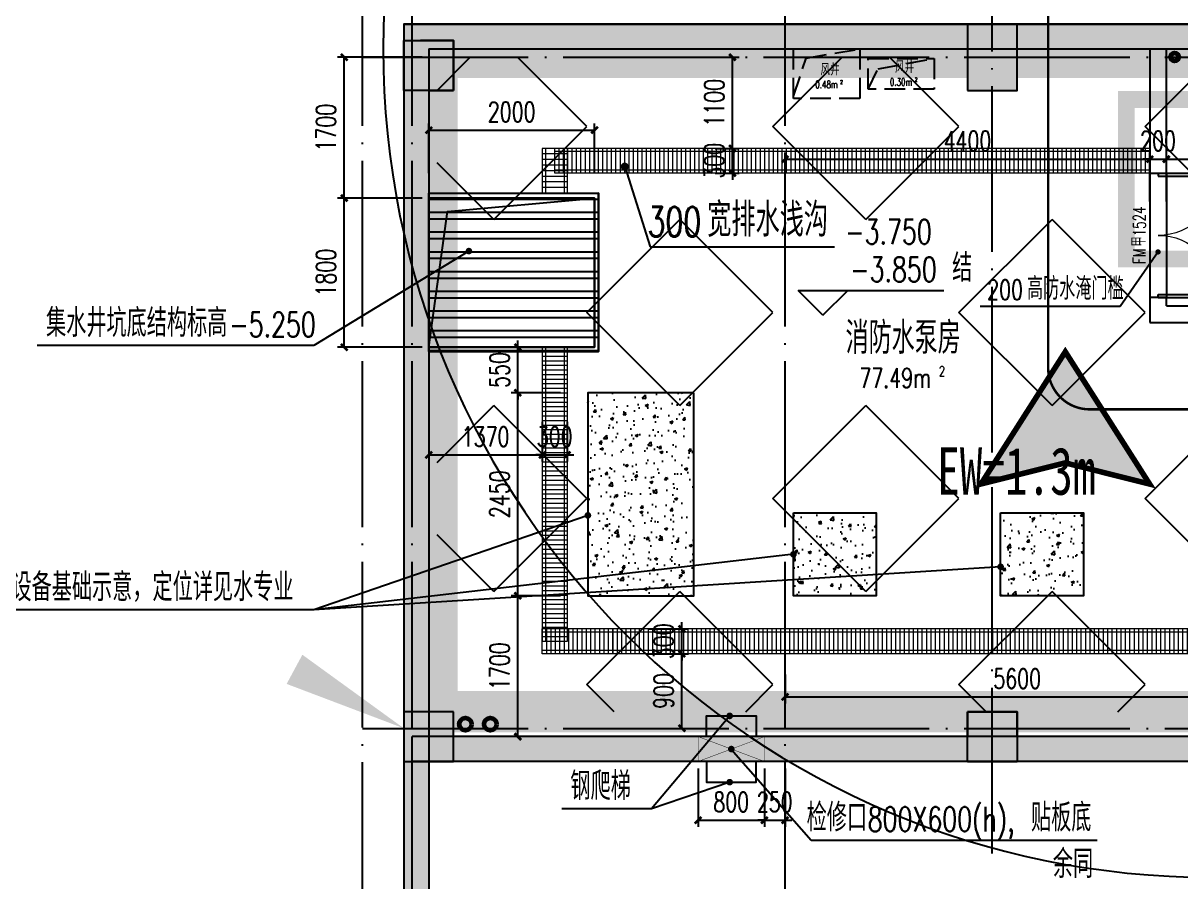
# Model space of a CAD drawing. Extents: x -821772 to -21949, y 506164 to 1049594.
# Drawn here: x -178549 to -164579, y 851867 to 862231 of the extents above; entities that cross this region are included whole.
import ezdxf
from ezdxf.xclip import XClip

# ---------------------------------------------------------------- set-up
doc = ezdxf.new("R2010")
doc.units = 0
doc.header["$LTSCALE"] = 1000
doc.header["$MEASUREMENT"] = 0
doc.header["$XCLIPFRAME"] = 2
for name, pattern in [('10平面20250807_t3$0$DASH', [0.35, 0.25, -0.1]), ('10平面20250807_t3$0$DOTE', [2.42, 2, -0.2, 0.02, -0.2]), ('DASH', [0.35, 0.25, -0.1])]:
    doc.linetypes.add(name, pattern=pattern)
doc.layers.get('Defpoints').update_dxf_attribs({"color": 210})
for name, color, linetype, lineweight in [('1-防火分区线', 201, 'DASH', 50), ('10平面20250807_t3$0$A-WALL-HATCH', 8, 'Continuous', 13), ('10平面20250807_t3$0$LG-ZF消防', 1, 'Continuous', 60)]:
    doc.layers.add(name, color=color, linetype=linetype, lineweight=lineweight)
for name, color, linetype in [('10平面20250807_t3$0$A-AXIS-DOTE', 8, '10平面20250807_t3$0$DOTE'), ('10平面20250807_t3$0$A-AXIS-DP', 8, 'Continuous'), ('10平面20250807_t3$0$A-AXIS-SYMB', 8, 'Continuous'), ('10平面20250807_t3$0$A-HATCH-2', 8, 'Continuous'), ('10平面20250807_t3$0$A-LIN-V', 8, 'Continuous'), ('10平面20250807_t3$0$A-STAIR', 8, 'Continuous'), ('10平面20250807_t3$0$A-WINDOW', 8, 'Continuous'), ('10平面20250807_t3$0$A-防火门窗', 8, 'Continuous'), ('10平面20250807_t3$0$AS-COLN', 8, 'Continuous'), ('10平面20250807_t3$0$AS-WALL', 8, 'Continuous'), ('10平面20250807_t3$0$AS-结构边线层', 8, 'Continuous'), ('10平面20250807_t3$0$DIM_ELEV', 8, 'Continuous'), ('10平面20250807_t3$0$PUB_HATCH', 8, 'Continuous'), ('10平面20250807_t3$0$PUB_TEXT', 8, 'Continuous'), ('10平面20250807_t3$0$SB_ZF消火栓', 10, 'Continuous'), ('10平面20250807_t3$0$建-墙-填充', 8, 'Continuous'), ('10平面20250807_t3$0$建-标高', 8, 'Continuous'), ('10平面20250807_t3$0$建-门窗编号', 8, 'Continuous'), ('DIM_SYMB', 3, 'Continuous'), ('PUB_HATCH', 8, 'Continuous'), ('SPACE', 7, 'Continuous'), ('指示', 1, 'Continuous'), ('防火分区', 240, 'Continuous')]:
    doc.layers.add(name, color=color, linetype=linetype)
doc.layers.add('x-修改', color=1, linetype='Continuous', plot=False)
doc.styles.add('10平面20250807_t3$0$_TCH_DIM', font='SIMPLEX', dxfattribs={"bigfont": 'GBCBIG'})
doc.styles.add('10平面20250807_t3$0$_TCH_DIM_T3', font='SIMPLEX', dxfattribs={"width": 0.705882, "bigfont": 'GBCBIG'})
doc.styles.add('10平面20250807_t3$0$A-AREA', font='SIMPLEX', dxfattribs={"bigfont": 'GBCBIG'})
doc.styles.add('10平面20250807_t3$0$A-STANDARD', font='SIMPLEX', dxfattribs={"bigfont": 'GBCBIG'})
doc.styles.add('10平面20250807_t3$0$A-WIN-LABEL', font='SIMPLEX', dxfattribs={"bigfont": 'GBCBIG'})
doc.styles.add('黑体', font='simhei.ttf', dxfattribs={"width": 0.7})
doc.dimstyles.new('10平面20250807_t3$0$_TCH_ARCH&&80', dxfattribs={"dimtxt": 238, "dimasz": 80, "dimexe": 80, "dimexo": 80, "dimgap": 101, "dimtad": 1, "dimdec": 0, "dimzin": 0, "dimdsep": 46, "dimtxsty": '10平面20250807_t3$0$_TCH_DIM_T3', "dimblk": '10平面20250807_t3$0$_ArchTick', "dimcen": 0.09, "dimclrt": 7, "dimazin": 2, "dimtfac": 1, "dimtdec": 0, "dimtix": 1, "dimtmove": 2, "dimatfit": 3, "dimfxl": 0, "dimtolj": 1, "dimtzin": 0, "dimarcsym": 0})

# ---------------------------------------------------------------- blocks, each defined once
blk = doc.blocks.new('54645645234243')
at = {"layer": '防火分区', "linetype": 'DASH', "extrusion": (-8.71888e-15, -9.93278e-08, 1), "const_width": 90, "elevation": 0.8}
blk.add_lwpolyline([(2760547, -7673488.6), (2760547, -7674343.6), (2758347, -7674343.6), (2758347, -7673488.6)], close=True, dxfattribs=at)
at = {"layer": '防火分区', "style": '黑体', "width": 0.7}
blk.add_text('疏散楼梯', height=343.78, dxfattribs=at).set_placement((2758922.4, -7674109.4))
blk = doc.blocks.new('指示')
at = {"layer": '指示'}
blk.add_hatch(color=8, dxfattribs=at).paths.add_polyline_path([(-248568, -61667), (-245540, -56919), (-242513, -61667), (-245540, -60909)])
at = {"layer": '指示', "color": 240, "const_width": 200}
blk.add_lwpolyline([(-248568, -61667), (-245540, -56919), (-242513, -61667), (-245540, -60909)], close=True, dxfattribs=at)
blk = doc.blocks.new('10平面20250807_t3$0$dote')
at = {"layer": '10平面20250807_t3$0$A-AXIS-DOTE'}
for p, q in [((46282.2, 39230), (46282.2, 60626.4)), ((51382.2, 39230), (51382.2, 60626.4)), ((46882.2, 39230), (46882.2, 60370)), ((53882.2, 47390), (53882.2, 58090)), ((46282.2, 57000), (66291.5, 57000)), ((46282.2, 48900), (66301.5, 48900))]:
    blk.add_line(p, q, dxfattribs=at)
blk = doc.blocks.new('10平面20250807_t3$0$43243')
at = {"layer": '10平面20250807_t3$0$AS-结构边线层'}
for points in [[(-173954, 845320), (-158354, 845320), (-158354, 862220), (-173954, 862220)], [(-171654, 858320), (-173654, 858320), (-173654, 860120), (-171654, 860120)]]:
    blk.add_lwpolyline(points, close=True, dxfattribs=at)
at = {"layer": '10平面20250807_t3$0$AS-结构边线层', "linetype": '10平面20250807_t3$0$DASH'}
for points in [[(-169254, 861920), (-168454, 861920), (-168454, 861320), (-169254, 861320)], [(-168354, 861805), (-167554, 861805), (-167554, 861435), (-168354, 861435)]]:
    blk.add_lwpolyline(points, close=True, dxfattribs=at)
for points in [[(-169254, 861350), (-169100, 861810), (-168454, 861920)], [(-168354, 861435), (-168233, 861681), (-167554, 861805)]]:
    blk.add_lwpolyline(points, dxfattribs=at)
at = {"layer": '10平面20250807_t3$0$AS-结构边线层'}
blk.add_lwpolyline([(-173654, 858320), (-173430, 859960), (-171654, 860120)], dxfattribs=at)
blk = doc.blocks.new('10平面20250807_t3$0$3132')
at = {"layer": '10平面20250807_t3$0$DIM_ELEV', "linetype": '10平面20250807_t3$0$DASH', "const_width": 30}
blk.add_lwpolyline([(-165680, 862900), (-158070, 862900, -0.414214), (-157570, 862400), (-157570, 858070, -0.414214), (-158070, 857570), (-165680, 857570, -0.414214), (-166180, 858070), (-166180, 862400, -0.414214)], format="xyb", close=True, dxfattribs=at)
blk = doc.blocks.new('10平面20250807_t3$0$A$C5D961328')
at = {"layer": '10平面20250807_t3$0$A-LIN-V', "ltscale": 500}
blk.add_circle((350, 40), 10001, dxfattribs=at)
blk = doc.blocks.new('10平面20250807_t3$0$43242343')
at = {"layer": '10平面20250807_t3$0$LG-ZF消防', "linetype": 'Continuous'}
for centre, radius in [((-164654, 861823), 50), ((-173212, 853770), 75), ((-172912, 853770), 75)]:
    blk.add_circle(centre, radius, dxfattribs=at)
blk = doc.blocks.new('10平面20250807_t3$0$234243242332')
at = {"layer": '10平面20250807_t3$0$LG-ZF消防', "linetype": 'Continuous'}
blk.add_blockref('10平面20250807_t3$0$43242343', (0, 0), dxfattribs=at)
at = {"layer": '10平面20250807_t3$0$SB_ZF消火栓', "xscale": -1, "rotation": 180}
blk.add_blockref('10平面20250807_t3$0$A$C5D961328', (-164554, 861963), dxfattribs=at)
blk = doc.blocks.new('10平面20250807_t3$0$w4324323333')
at = {"layer": '10平面20250807_t3$0$AS-COLN', "ltscale": 500}
for points in [[(-167154, 861420), (-166554, 861420), (-166554, 862220), (-167154, 862220)], [(-173354, 861420), (-173954, 861420), (-173954, 862020), (-173354, 862020)], [(-173354, 853920), (-173954, 853920), (-173954, 853320), (-173354, 853320)], [(-167154, 853920), (-166554, 853920), (-166554, 853320), (-167154, 853320)]]:
    blk.add_lwpolyline(points, close=True, dxfattribs=at)
blk = doc.blocks.new('10平面20250807_t3$0$_ArchTick')
at = {"color": 0, "linetype": 'ByBlock', "const_width": 0.4}
blk.add_lwpolyline([(-0.5, -0.5), (0.5, 0.5)], dxfattribs=at)
blk = doc.blocks.new('*D11413')
at = {"layer": '10平面20250807_t3$0$A-AXIS-DP', "color": 0, "lineweight": -2}
for p, q in [((-170405, 853235), (-170405, 852530)), ((-169605, 853235), (-169605, 852530)), ((-170405, 852610), (-169605, 852610))]:
    blk.add_line(p, q, dxfattribs=at)
at = {"layer": 'Defpoints', "color": 0}
for p in [(-170405, 853315), (-169605, 853315), (-169605, 852610)]:
    blk.add_point(p, dxfattribs=at)
at = {"layer": '10平面20250807_t3$0$A-AXIS-DP', "color": 0, "lineweight": -2, "xscale": 80, "yscale": 80, "zscale": 80, "rotation": 180}
blk.add_blockref('10平面20250807_t3$0$_ArchTick', (-170405, 852610), dxfattribs=at)
at = {"layer": '10平面20250807_t3$0$A-AXIS-DP', "color": 0, "lineweight": -2, "xscale": 80, "yscale": 80, "zscale": 80}
blk.add_blockref('10平面20250807_t3$0$_ArchTick', (-169605, 852610), dxfattribs=at)
at = {"layer": '10平面20250807_t3$0$A-AXIS-DP', "color": 7, "insert": (-170005, 852830), "char_height": 238, "attachment_point": 5, "style": '10平面20250807_t3$0$_TCH_DIM_T3'}
blk.add_mtext('\\A1;800', dxfattribs=at)
blk = doc.blocks.new('*D11414')
at = {"layer": '10平面20250807_t3$0$A-AXIS-DP', "color": 0, "lineweight": -2}
for p, q in [((-169605, 853235), (-169605, 852530)), ((-169354, 853235), (-169354, 852530)), ((-169605, 852610), (-169685, 852610)), ((-169605, 852610), (-169354, 852610)), ((-169354, 852610), (-169274, 852610))]:
    blk.add_line(p, q, dxfattribs=at)
at = {"layer": 'Defpoints', "color": 0}
for p in [(-169605, 853315), (-169354, 853315), (-169354, 852610)]:
    blk.add_point(p, dxfattribs=at)
at = {"layer": '10平面20250807_t3$0$A-AXIS-DP', "color": 0, "lineweight": -2, "xscale": 80, "yscale": 80, "zscale": 80}
blk.add_blockref('10平面20250807_t3$0$_ArchTick', (-169605, 852610), dxfattribs=at)
at = {"layer": '10平面20250807_t3$0$A-AXIS-DP', "color": 0, "lineweight": -2, "xscale": 80, "yscale": 80, "zscale": 80, "rotation": 180}
blk.add_blockref('10平面20250807_t3$0$_ArchTick', (-169354, 852610), dxfattribs=at)
at = {"layer": '10平面20250807_t3$0$A-AXIS-DP', "color": 7, "insert": (-169479, 852830), "char_height": 238, "attachment_point": 5, "style": '10平面20250807_t3$0$_TCH_DIM_T3'}
blk.add_mtext('\\A1;250', dxfattribs=at)
blk = doc.blocks.new('*D11610')
at = {"layer": '10平面20250807_t3$0$A-AXIS-DP', "color": 0, "lineweight": -2}
for p, q in [((-169990, 860720), (-169990, 860800)), ((-170200, 860720), (-169910, 860720)), ((-169990, 860420), (-169990, 860720)), ((-170200, 860420), (-169910, 860420)), ((-169990, 860420), (-169990, 860340))]:
    blk.add_line(p, q, dxfattribs=at)
at = {"layer": 'Defpoints', "color": 0}
for p in [(-170280, 860720), (-169990, 860720), (-170280, 860420)]:
    blk.add_point(p, dxfattribs=at)
at = {"layer": '10平面20250807_t3$0$A-AXIS-DP', "color": 0, "lineweight": -2, "xscale": 80, "yscale": 80, "zscale": 80}
for p, rotation in [((-169990, 860720), 270), ((-169990, 860420), 90)]:
    blk.add_blockref('10平面20250807_t3$0$_ArchTick', p, dxfattribs=dict(at, rotation=rotation))
at = {"layer": '10平面20250807_t3$0$A-AXIS-DP', "color": 7, "insert": (-170210, 860570), "char_height": 238, "attachment_point": 5, "rotation": 90, "style": '10平面20250807_t3$0$_TCH_DIM_T3'}
blk.add_mtext('\\A1;300', dxfattribs=at)
blk = doc.blocks.new('*D11611')
at = {"layer": '10平面20250807_t3$0$A-AXIS-DP', "color": 0, "lineweight": -2}
for p, q in [((-170200, 861820), (-169910, 861820)), ((-169990, 860720), (-169990, 861820)), ((-170200, 860720), (-169910, 860720))]:
    blk.add_line(p, q, dxfattribs=at)
at = {"layer": 'Defpoints', "color": 0}
for p in [(-170280, 861820), (-169990, 861820), (-170280, 860720)]:
    blk.add_point(p, dxfattribs=at)
at = {"layer": '10平面20250807_t3$0$A-AXIS-DP', "color": 0, "lineweight": -2, "xscale": 80, "yscale": 80, "zscale": 80}
for p, rotation in [((-169990, 861820), 90), ((-169990, 860720), 270)]:
    blk.add_blockref('10平面20250807_t3$0$_ArchTick', p, dxfattribs=dict(at, rotation=rotation))
at = {"layer": '10平面20250807_t3$0$A-AXIS-DP', "color": 7, "insert": (-170210, 861270), "char_height": 238, "attachment_point": 5, "rotation": 90, "style": '10平面20250807_t3$0$_TCH_DIM_T3'}
blk.add_mtext('\\A1;1100', dxfattribs=at)
blk = doc.blocks.new('*D11612')
at = {"layer": '10平面20250807_t3$0$A-AXIS-DP', "color": 0, "lineweight": -2}
for p, q in [((-172284, 857420), (-172284, 856940)), ((-171984, 857420), (-171984, 856940)), ((-172284, 857020), (-172364, 857020)), ((-172284, 857020), (-171984, 857020)), ((-171984, 857020), (-171904, 857020))]:
    blk.add_line(p, q, dxfattribs=at)
at = {"layer": 'Defpoints', "color": 0}
for p in [(-172284, 857500), (-171984, 857500), (-171984, 857020)]:
    blk.add_point(p, dxfattribs=at)
at = {"layer": '10平面20250807_t3$0$A-AXIS-DP', "color": 0, "lineweight": -2, "xscale": 80, "yscale": 80, "zscale": 80}
blk.add_blockref('10平面20250807_t3$0$_ArchTick', (-172284, 857020), dxfattribs=at)
at = {"layer": '10平面20250807_t3$0$A-AXIS-DP', "color": 0, "lineweight": -2, "xscale": 80, "yscale": 80, "zscale": 80, "rotation": 180}
blk.add_blockref('10平面20250807_t3$0$_ArchTick', (-171984, 857020), dxfattribs=at)
at = {"layer": '10平面20250807_t3$0$A-AXIS-DP', "color": 7, "insert": (-172134, 857240), "char_height": 238, "attachment_point": 5, "style": '10平面20250807_t3$0$_TCH_DIM_T3'}
blk.add_mtext('\\A1;300', dxfattribs=at)
blk = doc.blocks.new('*D11613')
at = {"layer": '10平面20250807_t3$0$A-AXIS-DP', "color": 0, "lineweight": -2}
for p, q in [((-173654, 857420), (-173654, 856940)), ((-172284, 857420), (-172284, 856940)), ((-173654, 857020), (-172284, 857020))]:
    blk.add_line(p, q, dxfattribs=at)
at = {"layer": 'Defpoints', "color": 0}
for p in [(-173654, 857500), (-172284, 857500), (-172284, 857020)]:
    blk.add_point(p, dxfattribs=at)
at = {"layer": '10平面20250807_t3$0$A-AXIS-DP', "color": 0, "lineweight": -2, "xscale": 80, "yscale": 80, "zscale": 80, "rotation": 180}
blk.add_blockref('10平面20250807_t3$0$_ArchTick', (-173654, 857020), dxfattribs=at)
at = {"layer": '10平面20250807_t3$0$A-AXIS-DP', "color": 0, "lineweight": -2, "xscale": 80, "yscale": 80, "zscale": 80}
blk.add_blockref('10平面20250807_t3$0$_ArchTick', (-172284, 857020), dxfattribs=at)
at = {"layer": '10平面20250807_t3$0$A-AXIS-DP', "color": 7, "insert": (-172969, 857240), "char_height": 238, "attachment_point": 5, "style": '10平面20250807_t3$0$_TCH_DIM_T3'}
blk.add_mtext('\\A1;1370', dxfattribs=at)
blk = doc.blocks.new('*D11615')
at = {"layer": '10平面20250807_t3$0$A-AXIS-DP', "color": 0, "lineweight": -2}
for p, q in [((-171010, 854620), (-170520, 854620)), ((-170600, 853720), (-170600, 854620)), ((-171010, 853720), (-170520, 853720))]:
    blk.add_line(p, q, dxfattribs=at)
at = {"layer": 'Defpoints', "color": 0}
for p in [(-171090, 854620), (-170600, 854620), (-171090, 853720)]:
    blk.add_point(p, dxfattribs=at)
at = {"layer": '10平面20250807_t3$0$A-AXIS-DP', "color": 0, "lineweight": -2, "xscale": 80, "yscale": 80, "zscale": 80}
for p, rotation in [((-170600, 854620), 90), ((-170600, 853720), 270)]:
    blk.add_blockref('10平面20250807_t3$0$_ArchTick', p, dxfattribs=dict(at, rotation=rotation))
at = {"layer": '10平面20250807_t3$0$A-AXIS-DP', "color": 7, "insert": (-170820, 854170), "char_height": 238, "attachment_point": 5, "rotation": 90, "style": '10平面20250807_t3$0$_TCH_DIM_T3'}
blk.add_mtext('\\A1;900', dxfattribs=at)
blk = doc.blocks.new('*D11616')
at = {"layer": '10平面20250807_t3$0$A-AXIS-DP', "color": 0, "lineweight": -2}
for p, q in [((-170600, 854920), (-170600, 855000)), ((-171010, 854920), (-170520, 854920)), ((-170600, 854620), (-170600, 854920)), ((-171010, 854620), (-170520, 854620)), ((-170600, 854620), (-170600, 854540))]:
    blk.add_line(p, q, dxfattribs=at)
at = {"layer": 'Defpoints', "color": 0}
for p in [(-171090, 854920), (-170600, 854920), (-171090, 854620)]:
    blk.add_point(p, dxfattribs=at)
at = {"layer": '10平面20250807_t3$0$A-AXIS-DP', "color": 0, "lineweight": -2, "xscale": 80, "yscale": 80, "zscale": 80}
for p, rotation in [((-170600, 854920), 270), ((-170600, 854620), 90)]:
    blk.add_blockref('10平面20250807_t3$0$_ArchTick', p, dxfattribs=dict(at, rotation=rotation))
at = {"layer": '10平面20250807_t3$0$A-AXIS-DP', "color": 7, "insert": (-170820, 854770), "char_height": 238, "attachment_point": 5, "rotation": 90, "style": '10平面20250807_t3$0$_TCH_DIM_T3'}
blk.add_mtext('\\A1;300', dxfattribs=at)
blk = doc.blocks.new('*D11618')
at = {"layer": '10平面20250807_t3$0$A-AXIS-DP', "color": 0, "lineweight": -2}
for p, q in [((-172064, 855320), (-172660, 855320)), ((-172580, 853620), (-172580, 855320)), ((-172064, 853620), (-172660, 853620))]:
    blk.add_line(p, q, dxfattribs=at)
at = {"layer": 'Defpoints', "color": 0}
for p in [(-172580, 855320), (-171984, 855320), (-171984, 853620)]:
    blk.add_point(p, dxfattribs=at)
at = {"layer": '10平面20250807_t3$0$A-AXIS-DP', "color": 0, "lineweight": -2, "xscale": 80, "yscale": 80, "zscale": 80}
for p, rotation in [((-172580, 855320), 90), ((-172580, 853620), 270)]:
    blk.add_blockref('10平面20250807_t3$0$_ArchTick', p, dxfattribs=dict(at, rotation=rotation))
at = {"layer": '10平面20250807_t3$0$A-AXIS-DP', "color": 7, "insert": (-172800, 854470), "char_height": 238, "attachment_point": 5, "rotation": 90, "style": '10平面20250807_t3$0$_TCH_DIM_T3'}
blk.add_mtext('\\A1;1700', dxfattribs=at)
blk = doc.blocks.new('*D11619')
at = {"layer": '10平面20250807_t3$0$A-AXIS-DP', "color": 0, "lineweight": -2}
for p, q in [((-172064, 857770), (-172660, 857770)), ((-172580, 855320), (-172580, 857770)), ((-172064, 855320), (-172660, 855320))]:
    blk.add_line(p, q, dxfattribs=at)
at = {"layer": 'Defpoints', "color": 0}
for p in [(-172580, 857770), (-171984, 857770), (-171984, 855320)]:
    blk.add_point(p, dxfattribs=at)
at = {"layer": '10平面20250807_t3$0$A-AXIS-DP', "color": 0, "lineweight": -2, "xscale": 80, "yscale": 80, "zscale": 80}
for p, rotation in [((-172580, 857770), 90), ((-172580, 855320), 270)]:
    blk.add_blockref('10平面20250807_t3$0$_ArchTick', p, dxfattribs=dict(at, rotation=rotation))
at = {"layer": '10平面20250807_t3$0$A-AXIS-DP', "color": 7, "insert": (-172800, 856545), "char_height": 238, "attachment_point": 5, "rotation": 90, "style": '10平面20250807_t3$0$_TCH_DIM_T3'}
blk.add_mtext('\\A1;2450', dxfattribs=at)
blk = doc.blocks.new('*D11620')
at = {"layer": '10平面20250807_t3$0$A-AXIS-DP', "color": 0, "lineweight": -2}
for p, q in [((-172064, 858320), (-172660, 858320)), ((-172580, 858320), (-172580, 858400)), ((-172580, 857770), (-172580, 858320)), ((-172064, 857770), (-172660, 857770)), ((-172580, 857770), (-172580, 857690))]:
    blk.add_line(p, q, dxfattribs=at)
at = {"layer": 'Defpoints', "color": 0}
for p in [(-172580, 858320), (-171984, 858320), (-171984, 857770)]:
    blk.add_point(p, dxfattribs=at)
at = {"layer": '10平面20250807_t3$0$A-AXIS-DP', "color": 0, "lineweight": -2, "xscale": 80, "yscale": 80, "zscale": 80}
for p, rotation in [((-172580, 858320), 270), ((-172580, 857770), 90)]:
    blk.add_blockref('10平面20250807_t3$0$_ArchTick', p, dxfattribs=dict(at, rotation=rotation))
at = {"layer": '10平面20250807_t3$0$A-AXIS-DP', "color": 7, "insert": (-172800, 858045), "char_height": 238, "attachment_point": 5, "rotation": 90, "style": '10平面20250807_t3$0$_TCH_DIM_T3'}
blk.add_mtext('\\A1;550', dxfattribs=at)
blk = doc.blocks.new('*D11625')
at = {"layer": '10平面20250807_t3$0$A-AXIS-DP', "color": 0, "lineweight": -2}
for p, q in [((-173654, 860420), (-173654, 861020)), ((-173654, 860940), (-171654, 860940)), ((-171654, 860420), (-171654, 861020))]:
    blk.add_line(p, q, dxfattribs=at)
at = {"layer": 'Defpoints', "color": 0}
for p in [(-171654, 860940), (-173654, 860340), (-171654, 860340)]:
    blk.add_point(p, dxfattribs=at)
at = {"layer": '10平面20250807_t3$0$A-AXIS-DP', "color": 0, "lineweight": -2, "xscale": 80, "yscale": 80, "zscale": 80, "rotation": 180}
blk.add_blockref('10平面20250807_t3$0$_ArchTick', (-173654, 860940), dxfattribs=at)
at = {"layer": '10平面20250807_t3$0$A-AXIS-DP', "color": 0, "lineweight": -2, "xscale": 80, "yscale": 80, "zscale": 80}
blk.add_blockref('10平面20250807_t3$0$_ArchTick', (-171654, 860940), dxfattribs=at)
at = {"layer": '10平面20250807_t3$0$A-AXIS-DP', "color": 7, "insert": (-172654, 861160), "char_height": 238, "attachment_point": 5, "style": '10平面20250807_t3$0$_TCH_DIM_T3'}
blk.add_mtext('\\A1;2000', dxfattribs=at)
blk = doc.blocks.new('*D11626')
at = {"layer": '10平面20250807_t3$0$A-AXIS-DP', "color": 0, "lineweight": -2}
for p, q in [((-173734, 860120), (-174754, 860120)), ((-174674, 858320), (-174674, 860120)), ((-173734, 858320), (-174754, 858320))]:
    blk.add_line(p, q, dxfattribs=at)
at = {"layer": 'Defpoints', "color": 0}
for p in [(-174674, 860120), (-173654, 860120), (-173654, 858320)]:
    blk.add_point(p, dxfattribs=at)
at = {"layer": '10平面20250807_t3$0$A-AXIS-DP', "color": 0, "lineweight": -2, "xscale": 80, "yscale": 80, "zscale": 80}
for p, rotation in [((-174674, 860120), 90), ((-174674, 858320), 270)]:
    blk.add_blockref('10平面20250807_t3$0$_ArchTick', p, dxfattribs=dict(at, rotation=rotation))
at = {"layer": '10平面20250807_t3$0$A-AXIS-DP', "color": 7, "insert": (-174894, 859220), "char_height": 238, "attachment_point": 5, "rotation": 90, "style": '10平面20250807_t3$0$_TCH_DIM_T3'}
blk.add_mtext('\\A1;1800', dxfattribs=at)
blk = doc.blocks.new('*D11627')
at = {"layer": '10平面20250807_t3$0$A-AXIS-DP', "color": 0, "lineweight": -2}
for p, q in [((-173734, 861820), (-174754, 861820)), ((-174674, 860120), (-174674, 861820)), ((-173734, 860120), (-174754, 860120))]:
    blk.add_line(p, q, dxfattribs=at)
at = {"layer": 'Defpoints', "color": 0}
for p in [(-174674, 861820), (-173654, 861820), (-173654, 860120)]:
    blk.add_point(p, dxfattribs=at)
at = {"layer": '10平面20250807_t3$0$A-AXIS-DP', "color": 0, "lineweight": -2, "xscale": 80, "yscale": 80, "zscale": 80}
for p, rotation in [((-174674, 861820), 90), ((-174674, 860120), 270)]:
    blk.add_blockref('10平面20250807_t3$0$_ArchTick', p, dxfattribs=dict(at, rotation=rotation))
at = {"layer": '10平面20250807_t3$0$A-AXIS-DP', "color": 7, "insert": (-174894, 860970), "char_height": 238, "attachment_point": 5, "rotation": 90, "style": '10平面20250807_t3$0$_TCH_DIM_T3'}
blk.add_mtext('\\A1;1700', dxfattribs=at)
blk = doc.blocks.new('*D11628')
at = {"layer": '10平面20250807_t3$0$A-AXIS-DP', "color": 0, "lineweight": -2}
for p, q in [((-169354, 854370), (-169354, 854020)), ((-163754, 854370), (-163754, 854020)), ((-169354, 854100), (-163754, 854100))]:
    blk.add_line(p, q, dxfattribs=at)
at = {"layer": 'Defpoints', "color": 0}
for p in [(-169354, 854450), (-163754, 854450), (-163754, 854100)]:
    blk.add_point(p, dxfattribs=at)
at = {"layer": '10平面20250807_t3$0$A-AXIS-DP', "color": 0, "lineweight": -2, "xscale": 80, "yscale": 80, "zscale": 80, "rotation": 180}
blk.add_blockref('10平面20250807_t3$0$_ArchTick', (-169354, 854100), dxfattribs=at)
at = {"layer": '10平面20250807_t3$0$A-AXIS-DP', "color": 0, "lineweight": -2, "xscale": 80, "yscale": 80, "zscale": 80}
blk.add_blockref('10平面20250807_t3$0$_ArchTick', (-163754, 854100), dxfattribs=at)
at = {"layer": '10平面20250807_t3$0$A-AXIS-DP', "color": 7, "insert": (-166554, 854320), "char_height": 238, "attachment_point": 5, "style": '10平面20250807_t3$0$_TCH_DIM_T3'}
blk.add_mtext('\\A1;5600', dxfattribs=at)
blk = doc.blocks.new('*D11634')
at = {"layer": '10平面20250807_t3$0$A-AXIS-DP', "color": 0, "lineweight": -2}
for p, q in [((-169354, 860080), (-169354, 860670)), ((-164954, 860080), (-164954, 860670)), ((-169354, 860590), (-164954, 860590))]:
    blk.add_line(p, q, dxfattribs=at)
at = {"layer": 'Defpoints', "color": 0}
for p in [(-164954, 860590), (-169354, 860000), (-164954, 860000)]:
    blk.add_point(p, dxfattribs=at)
at = {"layer": '10平面20250807_t3$0$A-AXIS-DP', "color": 0, "lineweight": -2, "xscale": 80, "yscale": 80, "zscale": 80, "rotation": 180}
blk.add_blockref('10平面20250807_t3$0$_ArchTick', (-169354, 860590), dxfattribs=at)
at = {"layer": '10平面20250807_t3$0$A-AXIS-DP', "color": 0, "lineweight": -2, "xscale": 80, "yscale": 80, "zscale": 80}
blk.add_blockref('10平面20250807_t3$0$_ArchTick', (-164954, 860590), dxfattribs=at)
at = {"layer": '10平面20250807_t3$0$A-AXIS-DP', "color": 7, "insert": (-167154, 860810), "char_height": 238, "attachment_point": 5, "style": '10平面20250807_t3$0$_TCH_DIM_T3'}
blk.add_mtext('\\A1;4400', dxfattribs=at)
blk = doc.blocks.new('*D11635')
at = {"layer": '10平面20250807_t3$0$A-AXIS-DP', "color": 0, "lineweight": -2}
for p, q in [((-164954, 860080), (-164954, 860670)), ((-164754, 860080), (-164754, 860670)), ((-164954, 860590), (-165034, 860590)), ((-164954, 860590), (-164754, 860590)), ((-164754, 860590), (-164674, 860590))]:
    blk.add_line(p, q, dxfattribs=at)
at = {"layer": 'Defpoints', "color": 0}
for p in [(-164754, 860590), (-164954, 860000), (-164754, 860000)]:
    blk.add_point(p, dxfattribs=at)
at = {"layer": '10平面20250807_t3$0$A-AXIS-DP', "color": 0, "lineweight": -2, "xscale": 80, "yscale": 80, "zscale": 80}
blk.add_blockref('10平面20250807_t3$0$_ArchTick', (-164954, 860590), dxfattribs=at)
at = {"layer": '10平面20250807_t3$0$A-AXIS-DP', "color": 0, "lineweight": -2, "xscale": 80, "yscale": 80, "zscale": 80, "rotation": 180}
blk.add_blockref('10平面20250807_t3$0$_ArchTick', (-164754, 860590), dxfattribs=at)
at = {"layer": '10平面20250807_t3$0$A-AXIS-DP', "color": 7, "insert": (-164854, 860810), "char_height": 238, "attachment_point": 5, "style": '10平面20250807_t3$0$_TCH_DIM_T3'}
blk.add_mtext('\\A1;200', dxfattribs=at)
blk = doc.blocks.new('*D11636')
at = {"layer": '10平面20250807_t3$0$A-AXIS-DP', "color": 0, "lineweight": -2}
for p, q in [((-164754, 860080), (-164754, 860670)), ((-162774, 860080), (-162774, 860670)), ((-164754, 860590), (-162774, 860590))]:
    blk.add_line(p, q, dxfattribs=at)
at = {"layer": 'Defpoints', "color": 0}
for p in [(-162774, 860590), (-164754, 860000), (-162774, 860000)]:
    blk.add_point(p, dxfattribs=at)
at = {"layer": '10平面20250807_t3$0$A-AXIS-DP', "color": 0, "lineweight": -2, "xscale": 80, "yscale": 80, "zscale": 80, "rotation": 180}
blk.add_blockref('10平面20250807_t3$0$_ArchTick', (-164754, 860590), dxfattribs=at)
at = {"layer": '10平面20250807_t3$0$A-AXIS-DP', "color": 0, "lineweight": -2, "xscale": 80, "yscale": 80, "zscale": 80}
blk.add_blockref('10平面20250807_t3$0$_ArchTick', (-162774, 860590), dxfattribs=at)
at = {"layer": '10平面20250807_t3$0$A-AXIS-DP', "color": 7, "insert": (-163764, 860810), "char_height": 238, "attachment_point": 5, "style": '10平面20250807_t3$0$_TCH_DIM_T3'}
blk.add_mtext('\\A1;1980', dxfattribs=at)
blk = doc.blocks.new('10平面20250807_t3$0$$DorLib2D$00000002')
for p, q in [((-0.5, 0), (-0.5, 0.4875)), ((-0.475, 0.4875), (-0.5, 0.4875)), ((-0.475, 0), (-0.475, 0.4875)), ((0.475, 0), (0.475, 0.4875)), ((0.475, 0.4875), (0.5, 0.4875)), ((0.5, 0), (0.5, 0.4875)), ((-0.5, 0), (-0.475, 0)), ((0.5, 0), (0.475, 0))]:
    blk.add_line(p, q)
at = {"lineweight": 13}
for centre, start, end in [((-0.4875, 0), 0, 88.53072), ((0.4875, 0), 91.46928, 180)]:
    blk.add_arc(centre, 0.4875, start, end, dxfattribs=at)
blk = doc.blocks.new('10平面20250807_t3$0$$LinePat$饰面砖')
at = {"color": 0}
for p, q in [((0, 0), (70, 0)), ((0, 0), (0, -100)), ((17.5, 0), (17.5, -100)), ((35, 0), (35, -100)), ((52.5, 0), (52.5, -100)), ((70, 0), (70, -100)), ((0, -100), (70, -100))]:
    blk.add_line(p, q, dxfattribs=at)
at = {"color": 0, "linetype": '10平面20250807_t3$0$DASH'}
for p, q in [((0, -12.5), (70, -12.5)), ((0, -87.5), (70, -87.5))]:
    blk.add_line(p, q, dxfattribs=at)
blk = doc.blocks.new('10平面20250807_t3')
at = {"layer": '10平面20250807_t3$0$A-HATCH-2'}
h = blk.add_hatch(dxfattribs=at)
h.set_pattern_fill('ANSI32', color=256, scale=50, angle=135)
h.set_pattern_definition([(180, (0, 0), (-1e-14, -238.125), []), (180, (-79.38, 79.38), (-1e-14, -238.125), [])])
h.paths.add_polyline_path([(-171604.2, 860180), (-173654.2, 860175), (-173654.2, 858265), (-171604.2, 858270)])
h = blk.add_hatch(dxfattribs=at)
h.set_pattern_fill('混凝土', color=256, scale=50)
h.set_pattern_definition([(50, (0, -400), (358.63009, -31.37607), [37.5, -412.5]), (355, (0, -400), (-69.37567, 376.09607), [30, -330]), (100.4514, (29.9, -402.6), (289.25469, 344.71977), [31.8701, -350.57106]), (46.1842, (0, -300), (533.62052, -82.7595), [56.25, -618.75]), (96.6356, (44.47, -306.9), (467.33135, 487.05894), [47.80514, -525.8565]), (351.1842, (0, -300), (467.33097, 487.0593), [45, -495]), (21, (50, -325), (298.45353, -201.30945), [37.5, -412.5]), (326, (50, -325), (121.65767, 362.57502), [30, -330]), (71.4514, (74.87, -341.78), (420.11131, 161.26525), [31.8701, -350.57106]), (37.5, (0, -400), (6.079928, 166.446927), [0, -326, 0, -335, 0, -331.25]), (7.5, (0, -400), (131.53477, 197.205856), [0, -191, 0, -318.5, 0, -126.25]), (327.5, (-111.5, -400), (266.911218, -11.277436), [0, -125, 0, -390, 0, -517.5]), (317.5, (-161.5, -400), (291.593085, 50.05249), [0, -162.5, 0, -259, 0, -367.5])])
h.paths.add_polyline_path([(-166754.2, 856320.3), (-165754.2, 856320.3), (-165754.2, 855320.3), (-166754.2, 855320.3)])
h.paths.add_polyline_path([(-169254.2, 856320.3), (-168254.2, 856320.3), (-168254.2, 855320.3), (-169254.2, 855320.3)])
h.paths.add_polyline_path([(-170454.2, 857770.4), (-171734.2, 857770.4), (-171734.2, 855320), (-170454.2, 855320)])
at = {"layer": '10平面20250807_t3$0$PUB_HATCH'}
for points in [[(-167154.2, 861420), (-166554.2, 861420), (-166554.2, 862220), (-167154.2, 862220)], [(-173954.2, 861420), (-173354.2, 861420), (-173354.2, 862020), (-173954.2, 862020)], [(-173954.2, 853320), (-173354.2, 853320), (-173354.2, 853920), (-173954.2, 853920)], [(-167154.2, 853320), (-166554.2, 853320), (-166554.2, 853920), (-167154.2, 853920)]]:
    blk.add_hatch(color=256, dxfattribs=at).paths.add_polyline_path(points)
at = {"layer": '10平面20250807_t3$0$建-墙-填充'}
for points in [[(-173654.2, 861920), (-173954.2, 862220), (-173954.2, 845520), (-173654.2, 845520)], [(-173954.2, 862220), (-173654.2, 861920), (-164854.2, 861920), (-164854.2, 862220)], [(-164854.2, 862220), (-164854.2, 861920), (-158554.2, 861920), (-158554.2, 862220)], [(-163654.2, 853320), (-163654.2, 853620), (-173854.2, 853620), (-173854.2, 853320)]]:
    blk.add_hatch(color=256, dxfattribs=at).paths.add_polyline_path(points)
at = {"layer": '10平面20250807_t3$0$A-AXIS-DP'}
blk.add_lwpolyline([(-173654.2, 860180), (-171604.2, 860180), (-171604.2, 858270), (-173654.2, 858270)], close=True, dxfattribs=at)
blk.add_lwpolyline([(-173654.2, 858320), (-173430, 859960), (-171654.2, 860120)], dxfattribs=at)
at = {"layer": '10平面20250807_t3$0$A-AXIS-SYMB'}
for p, q in [((-171290, 860500), (-170984.1, 859530)), ((-170984.1, 859530), (-168756.5, 859530)), ((-164854.2, 859470), (-165310, 858810)), ((-165310, 858810), (-167000, 858810)), ((-170023.2, 853870), (-170967.3, 852750)), ((-170003.7, 853470), (-169040, 852370)), ((-170023.2, 853070), (-170967.3, 852750)), ((-170967.3, 852750), (-172050, 852750)), ((-169040, 852370), (-165590, 852370))]:
    blk.add_line(p, q, dxfattribs=at)
for points, const_width in [([(-171297.2, 860522.9, 1), (-171282.8, 860477.1, 1)], 48), ([(-164845.1, 859483.2, 1), (-164863.3, 859456.8, 1)], 32), ([(-170010.3, 853885.3, 1), (-170036.1, 853854.7, 1)], 40), ([(-170016.9, 853485, 1), (-169990.5, 853455, 1)], 40), ([(-170004.3, 853076.4, 1), (-170042.1, 853063.6, 1)], 40)]:
    blk.add_lwpolyline(points, format="xyb", close=True, dxfattribs=dict(at, const_width=const_width))
at = {"layer": '10平面20250807_t3$0$A-STAIR'}
for points in [[(-170303.7, 853620), (-170303.7, 853870), (-169703.7, 853870), (-169703.7, 853620)], [(-170303.7, 853320), (-170303.7, 853070), (-169703.7, 853070), (-169703.7, 853320)]]:
    blk.add_lwpolyline(points, dxfattribs=at)
at = {"layer": '10平面20250807_t3$0$A-WINDOW'}
blk.add_lwpolyline([(-171604.2, 860180), (-173654.2, 860175), (-173654.2, 858265), (-171604.2, 858270)], close=True, dxfattribs=at)
at = {"layer": '10平面20250807_t3$0$A-WINDOW', "const_width": 5}
for points in [[(-169603.7, 853620), (-169603.7, 853320), (-170403.7, 853320), (-170403.7, 853620), (-170403.7, 853620)], [(-169603.7, 853620), (-170403.7, 853620)], [(-169603.7, 853620), (-170403.7, 853320)], [(-170403.7, 853620), (-169603.7, 853320)]]:
    blk.add_lwpolyline(points, dxfattribs=at)
at = {"layer": '10平面20250807_t3$0$A-防火门窗', "color": 1}
for p, q in [((-164954.2, 860420), (-164954.2, 858920)), ((-164754.2, 860420), (-164754.2, 858920))]:
    blk.add_line(p, q, dxfattribs=at)
at = {"layer": '10平面20250807_t3$0$AS-COLN'}
for p, q in [((-173954.2, 862220), (-173954.2, 845520)), ((-173954.2, 862220), (-164854.2, 862220)), ((-166554.2, 862220), (-167154.2, 862220)), ((-164854.2, 862220), (-158554.2, 862220)), ((-173954.2, 862020), (-173954.2, 861420)), ((-173354.2, 862020), (-173754.2, 862020)), ((-173654.2, 861920), (-173654.2, 845520)), ((-173654.2, 861920), (-164854.2, 861920)), ((-173354.2, 861420), (-173354.2, 862020)), ((-167154.2, 861920), (-167154.2, 861420)), ((-166554.2, 861420), (-166554.2, 861920)), ((-164854.2, 861920), (-158554.2, 861920)), ((-173654.2, 861420), (-173354.2, 861420)), ((-167154.2, 861420), (-166554.2, 861420)), ((-173954.2, 853920), (-173954.2, 853320)), ((-173354.2, 853920), (-173654.2, 853920)), ((-173354.2, 853620), (-173354.2, 853920)), ((-166554.2, 853920), (-167154.2, 853920)), ((-167154.2, 853920), (-167154.2, 853620)), ((-166554.2, 853620), (-166554.2, 853920)), ((-163654.2, 853620), (-173854.2, 853620)), ((-173854.2, 853320), (-173854.2, 853620)), ((-163654.2, 853320), (-173854.2, 853320)), ((-173654.2, 853320), (-173354.2, 853320)), ((-167154.2, 853320), (-166554.2, 853320))]:
    blk.add_line(p, q, dxfattribs=at)
for points in [[(-171654.2, 860120), (-173654.2, 860120), (-173654.2, 858320), (-171654.2, 858320)], [(-170454.2, 857770.4), (-171734.2, 857770.4), (-171734.2, 855320), (-170454.2, 855320)], [(-169254.2, 856320.3), (-168254.2, 856320.3), (-168254.2, 855320.3), (-169254.2, 855320.3)], [(-166754.2, 856320.3), (-165754.2, 856320.3), (-165754.2, 855320.3), (-166754.2, 855320.3)]]:
    blk.add_lwpolyline(points, close=True, dxfattribs=at)
at = {"layer": '10平面20250807_t3$0$AS-WALL'}
for p, q in [((-164954.2, 861920), (-164954.2, 860420)), ((-164754.2, 860420), (-164754.2, 861920)), ((-164954.2, 860420), (-164754.2, 860420)), ((-164754.2, 858920), (-164954.2, 858920)), ((-164954.2, 858920), (-164954.2, 858620)), ((-164754.2, 858820), (-164754.2, 858920)), ((-164754.2, 858820), (-163654.2, 858820)), ((-164954.2, 858620), (-163754.2, 858620))]:
    blk.add_line(p, q, dxfattribs=at)
at = {"layer": '10平面20250807_t3$0$建-标高'}
for p, q in [((-173170, 859480), (-175040, 858340)), ((-168898.6, 858705), (-169198.6, 859005)), ((-169198.6, 859005), (-167438.6, 859005)), ((-168898.6, 858705), (-168598.6, 859005)), ((-175040, 858340), (-178377.5, 858340)), ((-171734.2, 856290), (-175040, 855150)), ((-169254.2, 855820.3), (-175040, 855150)), ((-166754.2, 855670), (-175040, 855150)), ((-175040, 855150), (-180010, 855150))]:
    blk.add_line(p, q, dxfattribs=at)
at = {"layer": '10平面20250807_t3$0$建-标高', "const_width": 40}
for points in [[(-173152.9, 859490.4, 1), (-173187.1, 859469.6, 1)], [(-171715.3, 856296.5, 1), (-171753.1, 856283.5, 1)], [(-169234.3, 855822.6, 1), (-169274.1, 855818, 1)], [(-166734.2, 855671.3, 1), (-166774.1, 855668.7, 1)]]:
    blk.add_lwpolyline(points, format="xyb", close=True, dxfattribs=at)
at = {"layer": '10平面20250807_t3$0$A-AXIS-DP'}
blk.add_blockref('10平面20250807_t3$0$3132', (0, 0), dxfattribs=at)
at = {"layer": '10平面20250807_t3$0$A-WALL-HATCH', "yscale": 3, "zscale": 3}
for p, xscale, rotation in [((-171984.2, 860720), 3.866376336032187, 270.0001690309118), ((-171923, 860420), 3.016807492303456, 179.9999999900766), ((-171711.8, 860420), 3.016807492303456, 179.9999999900766), ((-171500.7, 860420), 3.016807492303456, 179.9999999900766), ((-171289.5, 860420), 3.016807492303456, 179.9999999900766), ((-171078.3, 860420), 3.016807492303456, 179.9999999900766), ((-170867.1, 860420), 3.016807492303456, 179.9999999900766), ((-170656, 860420), 3.016807492303456, 179.9999999900766), ((-170444.8, 860420), 3.016807492303456, 179.9999999900766), ((-170233.6, 860420), 3.016807492303456, 179.9999999900766), ((-170022.4, 860420), 3.016807492303456, 179.9999999900766), ((-169811.2, 860420), 3.016807492303456, 179.9999999900766), ((-169600.1, 860420), 3.016807492303456, 179.9999999900766), ((-169388.9, 860420), 3.016807492303456, 179.9999999900766), ((-169177.7, 860420), 3.016807492303456, 179.9999999900766), ((-168966.5, 860420), 3.016807492303456, 179.9999999900766), ((-168755.4, 860420), 3.016807492303456, 179.9999999900766), ((-168544.2, 860420), 3.016807492303456, 179.9999999900766), ((-168333, 860420), 3.016807492303456, 179.9999999900766), ((-168121.8, 860420), 3.016807492303456, 179.9999999900766), ((-167910.7, 860420), 3.016807492303456, 179.9999999900766), ((-167699.5, 860420), 3.016807492303456, 179.9999999900766), ((-167488.3, 860420), 3.016807492303456, 179.9999999900766), ((-167277.1, 860420), 3.016807492303456, 179.9999999900766), ((-167065.9, 860420), 3.016807492303456, 179.9999999900766), ((-166854.8, 860420), 3.016807492303456, 179.9999999900766), ((-166643.6, 860420), 3.016807492303456, 179.9999999900766), ((-166432.4, 860420), 3.016807492303456, 179.9999999900766), ((-166221.2, 860420), 3.016807492303456, 179.9999999900766), ((-166010.1, 860420), 3.016807492303456, 179.9999999900766), ((-165798.9, 860420), 3.016807492303456, 179.9999999900766), ((-165587.7, 860420), 3.016807492303456, 179.9999999900766), ((-165376.5, 860420), 3.016807492303456, 179.9999999900766), ((-165165.4, 860420), 3.016807492303456, 179.9999999900766), ((-164954.2, 860420), 3.016807492303456, 179.9999999900766), ((-171984.2, 860449.4), 3.866376336032187, 270.0001690309118), ((-171984.2, 858320), 3.169642857569508, 270.0001690309125), ((-171984.2, 858098.1), 3.169642857569508, 270.0001690309125), ((-171984.2, 857876.3), 3.169642857569508, 270.0001690309125), ((-171984.2, 857654.4), 3.169642857569508, 270.0001690309125), ((-171984.2, 857432.5), 3.169642857569508, 270.0001690309125), ((-171984.2, 857210.6), 3.169642857569508, 270.0001690309125), ((-171984.2, 856988.8), 3.169642857569508, 270.0001690309125), ((-171984.2, 856766.9), 3.169642857569508, 270.0001690309125), ((-171984.2, 856545), 3.169642857569508, 270.0001690309125), ((-171984.2, 856323.1), 3.169642857569508, 270.0001690309125), ((-171984.2, 856101.3), 3.169642857569508, 270.0001690309125), ((-171984.2, 855879.4), 3.169642857569508, 270.0001690309125), ((-171984.2, 855657.5), 3.169642857569508, 270.0001690309125), ((-171984.2, 855435.6), 3.169642857569508, 270.0001690309125), ((-171984.2, 855213.8), 3.169642857569508, 270.0001690309125), ((-171984.2, 854991.9), 3.169642857569508, 270.0001690309125), ((-172070.9, 854620), 3.046429221982824, 179.9999999894123), ((-171857.7, 854620), 3.046429221982824, 179.9999999894123), ((-171644.4, 854620), 3.046429221982824, 179.9999999894123), ((-171431.2, 854620), 3.046429221982824, 179.9999999894123), ((-171217.9, 854620), 3.046429221982824, 179.9999999894123), ((-171004.7, 854620), 3.046429221982824, 179.9999999894123), ((-170791.4, 854620), 3.046429221982824, 179.9999999894123), ((-170578.2, 854620), 3.046429221982824, 179.9999999894123), ((-170364.9, 854620), 3.046429221982824, 179.9999999894123), ((-170151.7, 854620), 3.046429221982824, 179.9999999894123), ((-169938.4, 854620), 3.046429221982824, 179.9999999894123), ((-169725.2, 854620), 3.046429221982824, 179.9999999894123), ((-169511.9, 854620), 3.046429221982824, 179.9999999894123), ((-169298.7, 854620), 3.046429221982824, 179.9999999894123), ((-169085.4, 854620), 3.046429221982824, 179.9999999894123), ((-168872.2, 854620), 3.046429221982824, 179.9999999894123), ((-168658.9, 854620), 3.046429221982824, 179.9999999894123), ((-168445.7, 854620), 3.046429221982824, 179.9999999894123), ((-168232.4, 854620), 3.046429221982824, 179.9999999894123), ((-168019.2, 854620), 3.046429221982824, 179.9999999894123), ((-167805.9, 854620), 3.046429221982824, 179.9999999894123), ((-167592.7, 854620), 3.046429221982824, 179.9999999894123), ((-167379.4, 854620), 3.046429221982824, 179.9999999894123), ((-167166.2, 854620), 3.046429221982824, 179.9999999894123), ((-166952.9, 854620), 3.046429221982824, 179.9999999894123), ((-166739.7, 854620), 3.046429221982824, 179.9999999894123), ((-166526.4, 854620), 3.046429221982824, 179.9999999894123), ((-166313.2, 854620), 3.046429221982824, 179.9999999894123), ((-166099.9, 854620), 3.046429221982824, 179.9999999894123), ((-165886.7, 854620), 3.046429221982824, 179.9999999894123), ((-165673.4, 854620), 3.046429221982824, 179.9999999894123), ((-165460.2, 854620), 3.046429221982824, 179.9999999894123), ((-165246.9, 854620), 3.046429221982824, 179.9999999894123), ((-165033.7, 854620), 3.046429221982824, 179.9999999894123), ((-164820.4, 854620), 3.046429221982824, 179.9999999894123), ((-164607.2, 854620), 3.046429221982824, 179.9999999894123), ((-164393.9, 854620), 3.046429221982824, 179.9999999894123)]:
    blk.add_blockref('10平面20250807_t3$0$$LinePat$饰面砖', p, dxfattribs=dict(at, xscale=xscale, rotation=rotation))
at = {"layer": '10平面20250807_t3$0$A-WINDOW'}
blk.add_blockref('10平面20250807_t3$0$43243', (0, 0), dxfattribs=at)
at = {"layer": '10平面20250807_t3$0$A-防火门窗', "color": 1, "xscale": -1500, "yscale": 1500, "zscale": 200, "rotation": 269.9999999259153}
blk.add_blockref('10平面20250807_t3$0$$DorLib2D$00000002', (-164854.2, 859670), dxfattribs=at)
at = {"layer": '10平面20250807_t3$0$AS-COLN'}
blk.add_blockref('10平面20250807_t3$0$w4324323333', (0, 0), dxfattribs=at)
at = {"layer": '10平面20250807_t3$0$AS-WALL'}
blk.add_blockref('10平面20250807_t3$0$dote', (-220736.4, 804820), dxfattribs=at)
at = {"layer": '10平面20250807_t3$0$SB_ZF消火栓', "linetype": 'Continuous'}
blk.add_blockref('10平面20250807_t3$0$234243242332', (0, 0), dxfattribs=at)
at = {"layer": '10平面20250807_t3$0$A-防火门窗', "style": '10平面20250807_t3$0$A-AREA'}
for s, height, p in [('风井', 144.68, (-168028.1, 861630)), ('风井', 144.68, (-168928.1, 861600)), ('消防水泵房', 385.82, (-168624.5, 858240))]:
    blk.add_text(s, height=height, dxfattribs=at).set_placement(p)
at = {"layer": '10平面20250807_t3$0$A-防火门窗', "style": '10平面20250807_t3$0$A-AREA', "width": 0.705882}
for s, height, p in [('0.48m', 89.25, (-168990.5, 861446.4)), ('2', 44.6, (-168690.5, 861498.9)), ('0.30m', 89.25, (-168090.5, 861476.4)), ('2', 44.6, (-167790.5, 861528.9)), ('77.49m', 238, (-168458, 857830.5)), ('2', 119, (-167498, 857970.5))]:
    blk.add_text(s, height=height, dxfattribs=at).set_placement(p)
at = {"layer": '10平面20250807_t3$0$PUB_TEXT'}
for s, height, style, p in [('宽排水浅沟', 405.11, '10平面20250807_t3$0$_TCH_DIM', (-170294.4, 859656)), ('结', 337.6, '10平面20250807_t3$0$A-STANDARD', (-167338.6, 859110)), ('高防水淹门槛', 270.07, '10平面20250807_t3$0$_TCH_DIM', (-166436, 858894)), ('集水井坑底结构标高', 337.59, '10平面20250807_t3$0$A-STANDARD', (-178272.5, 858445)), ('消防水泵房设备基础示意，定位详见水专业', 337.589, '10平面20250807_t3$0$A-STANDARD', (-179905, 855255)), ('钢爬梯', 337.59, '10平面20250807_t3$0$_TCH_DIM', (-171945, 852855)), ('检修口', 337.59, '10平面20250807_t3$0$_TCH_DIM', (-169094.8, 852475)), ('贴板底', 337.59, '10平面20250807_t3$0$_TCH_DIM', (-166387.6, 852475)), ('余同', 337.59, '10平面20250807_t3$0$_TCH_DIM', (-166123.2, 851915))]:
    blk.add_text(s, height=height, dxfattribs=dict(at, style=style)).set_placement(p)
at = {"layer": '10平面20250807_t3$0$PUB_TEXT', "width": 0.705882}
for s, height, style, p in [('300', 357, '10平面20250807_t3$0$_TCH_DIM', (-171014.4, 859656)), ('-3.750', 297.5, '10平面20250807_t3$0$A-STANDARD', (-168628.6, 859565)), ('-3.850', 297.5, '10平面20250807_t3$0$A-STANDARD', (-168568.6, 859110)), ('200', 238, '10平面20250807_t3$0$_TCH_DIM', (-166916, 858894)), ('-5.250', 297.5, '10平面20250807_t3$0$A-STANDARD', (-176060.8, 858445)), ('800X600(h),', 297.5, '10平面20250807_t3$0$_TCH_DIM', (-168357.6, 852475))]:
    blk.add_text(s, height=height, dxfattribs=dict(at, style=style)).set_placement(p)
at = {"layer": '10平面20250807_t3$0$建-门窗编号', "color": 1, "style": '10平面20250807_t3$0$A-WIN-LABEL', "width": 0.705882}
for s, p in [('1524', (-165004.2, 859658.9)), ('FM', (-165004.2, 859326.1))]:
    blk.add_text(s, height=148.75, rotation=90, dxfattribs=at).set_placement(p)
at = {"layer": '10平面20250807_t3$0$建-门窗编号', "color": 1, "style": '10平面20250807_t3$0$A-WIN-LABEL'}
blk.add_text('甲', height=168.8, rotation=90, dxfattribs=at).set_placement((-165004.2, 859536.1))
at = {"layer": '10平面20250807_t3$0$A-AXIS-DP'}
for p1, p2, distance, picture, middle in [((-173654.2, 860120), (-173654.2, 861820), 1020, '*D11627', (-174894.2, 860970)), ((-170280, 860720), (-170280, 861820), -290, '*D11611', (-170210, 861270)), ((-173654.2, 860340), (-171654.2, 860340), 600, '*D11625', (-172654.2, 861160)), ((-169354.2, 860000), (-164954.2, 860000), 590, '*D11634', (-167154.2, 860810)), ((-164954.2, 860000), (-164754.2, 860000), 590, '*D11635', (-164854.2, 860810)), ((-164754.2, 860000), (-162774.2, 860000), 590, '*D11636', (-163764.2, 860810)), ((-170280, 860420), (-170280, 860720), -290, '*D11610', (-170210, 860570)), ((-173654.2, 858320), (-173654.2, 860120), 1020, '*D11626', (-174894.2, 859220)), ((-171984.2, 857770.4), (-171984.2, 858320), 595.8, '*D11620', (-172800, 858045.2)), ((-171984.2, 855320), (-171984.2, 857770.4), 595.8, '*D11619', (-172800, 856545.2)), ((-173654.2, 857500), (-172284.2, 857500), -480, '*D11613', (-172969.2, 857240)), ((-172284.2, 857500), (-171984.2, 857500), -480, '*D11612', (-172134.2, 857240)), ((-171984.2, 853620), (-171984.2, 855320), 595.8, '*D11618', (-172800, 854470)), ((-171090, 854620), (-171090, 854920), -490, '*D11616', (-170820, 854770)), ((-171090, 853720), (-171090, 854620), -490, '*D11615', (-170820, 854170)), ((-169354.2, 854450), (-163754.2, 854450), -350, '*D11628', (-166554.2, 854320)), ((-170404.7, 853314.7), (-169604.7, 853314.7), -704.7, '*D11413', (-170004.7, 852830)), ((-169604.6744, 853314.6976), (-169354.1845, 853314.6976), -704.6976, '*D11414', (-169479.4294, 852830))]:
    dim = blk.add_aligned_dim(p1=p1, p2=p2, distance=distance, dimstyle='10平面20250807_t3$0$_TCH_ARCH&&80', dxfattribs=at)
    dim.commit()
    dim.dimension.update_dxf_attribs({"geometry": picture, "text_midpoint": middle})

msp = doc.modelspace()

# ---------------------------------------------------------------- block references
at = {"ltscale": 100}
ref = msp.add_blockref('10平面20250807_t3', (0, 0), dxfattribs=at)
XClip(ref).set_block_clipping_path([(-386212.6353242097, 506163.79756496), (-21948.7593967821, 884998.2285294847)])

# ---------------------------------------------------------------- next in the draw order: hatches: boundary and pattern name
at = {"layer": 'PUB_HATCH', "ltscale": 5000}
h = msp.add_hatch(dxfattribs=at)
h.set_pattern_fill('SQUARE', color=8, scale=1000, angle=45)
h.set_pattern_definition([(45, (0, 0), (-1122.532, 1122.532), [1587.5, -1587.5]), (135, (0, 0), (-1122.532, -1122.532), [1587.5, -1587.5])])
h.paths.add_polyline_path([(-173554.2, 861820), (-158754.2, 861820), (-158754.2, 853920), (-173554.2, 853920)])

# ---------------------------------------------------------------- next in the draw order: linework, layer by layer
at = {"layer": '1-防火分区线', "color": 1, "linetype": 'DASH', "ltscale": 5, "const_width": 500}
msp.add_lwpolyline([(-173554.2, 861820), (-158754.2, 861820), (-158754.2, 853920), (-173554.2, 853920)], close=True, dxfattribs=at)
at = {"layer": 'DIM_SYMB'}
msp.add_lwpolyline([(-184352.1, 859329.9, 0, 0, 0), (-173954.2, 853720, 0, 400, 0), (-175274.3, 854432.2, 0, 0, 0)], format="xyseb", dxfattribs=at)

# ---------------------------------------------------------------- next in the draw order: block references
at = {"layer": 'x-修改', "xscale": 2.25, "yscale": 2.25, "zscale": 2.25}
msp.add_blockref('54645645234243', (-6371518.5, 18126659, 0), dxfattribs=at)
at = {"layer": '指示', "xscale": 0.3359999999217689, "yscale": 0.3359999999217689, "zscale": 0.3359999999217689, "rotation": 4.44757110037061e-05}
msp.add_blockref('指示', (-83472.1, 877389.2), dxfattribs=at)

# ---------------------------------------------------------------- next in the draw order: texts
at = {"layer": 'SPACE', "style": '黑体', "width": 0.7}
msp.add_text('EW=1.3m', height=572.96, dxfattribs=at).set_placement((-167519.8, 856539.2))

doc.saveas('drawing.dxf')
